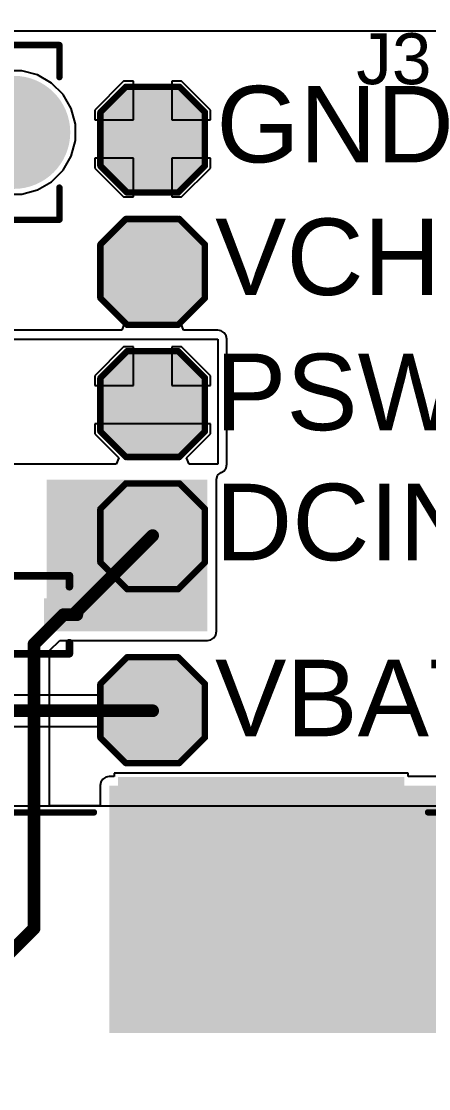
# Model space of a CAD drawing. Header units: millimetres. Extents: x 0 to 215, y 0 to 215.
# Drawn here: x 2.989 to 3.308, y 2.41 to 3.247 of the extents above; entities that cross this region are included whole.
import ezdxf

# ---------------------------------------------------------------- set-up
doc = ezdxf.new("R2010")
doc.units = ezdxf.units.MM
doc.header["$MEASUREMENT"] = 0
for name, color, linetype in [('BottomLayer', 5, 'Continuous'), ('BottomSolder', 6, 'Continuous'), ('MultiLayer', 9, 'Continuous'), ('PadHoleLayer', 156, 'Continuous'), ('TopLayer', 1, 'Continuous'), ('TopOverlay', 2, 'Continuous'), ('TopPaste', 8, 'Continuous'), ('TopSolder', 216, 'Continuous')]:
    doc.layers.add(name, color=color, linetype=linetype)
doc.styles.add('Arial', font='', dxfattribs={"height": 0.2})
doc.styles.get('Arial').set_extended_font_data('Arial')

# ---------------------------------------------------------------- blocks, each defined once
blk = doc.blocks.new('T____P______TH_1_8___H_________0_92___1')
at = {"layer": 'BottomLayer'}
blk.add_hatch(color=5, dxfattribs=at).paths.add_polyline_path([(0.01772, 0.03543), (-0.01772, 0.03543), (-0.03543, 0.01772), (-0.03543, -0.01772), (-0.01772, -0.03543), (0.01772, -0.03543), (0.03543, -0.01772), (0.03543, 0.01772)])
at = {"layer": 'BottomSolder'}
blk.add_hatch(color=6, dxfattribs=at).paths.add_polyline_path([(0.01972, 0.03943), (-0.01972, 0.03943), (-0.03943, 0.01972), (-0.03943, -0.01972), (-0.01972, -0.03943), (0.01972, -0.03943), (0.03943, -0.01972), (0.03943, 0.01972)])
at = {"layer": 'MultiLayer'}
blk.add_hatch(color=9, dxfattribs=at).paths.add_polyline_path([(0.01772, 0.03543), (-0.01772, 0.03543), (-0.03543, 0.01772), (-0.03543, -0.01772), (-0.01772, -0.03543), (0.01772, -0.03543), (0.03543, -0.01772), (0.03543, 0.01772)])
at = {"layer": 'PadHoleLayer'}
h = blk.add_hatch(color=156, dxfattribs=at)
edge = h.paths.add_edge_path()
edge.add_arc((0, 0), 0.01811, 0, 360)
at = {"layer": 'TopLayer'}
blk.add_hatch(color=1, dxfattribs=at).paths.add_polyline_path([(0.01772, 0.03543), (-0.01772, 0.03543), (-0.03543, 0.01772), (-0.03543, -0.01772), (-0.01772, -0.03543), (0.01772, -0.03543), (0.03543, -0.01772), (0.03543, 0.01772)])
at = {"layer": 'TopSolder'}
blk.add_hatch(color=216, dxfattribs=at).paths.add_polyline_path([(0.01972, 0.03943), (-0.01972, 0.03943), (-0.03943, 0.01972), (-0.03943, -0.01972), (-0.01972, -0.03943), (0.01972, -0.03943), (0.03943, -0.01972), (0.03943, 0.01972)])
at = {"layer": 'TopOverlay', "const_width": 0.005}
for points in [[(-0.02, 0.042), (-0.041, 0.021)], [(0.02, 0.042), (-0.02, 0.042)], [(0.041, 0.021), (0.02, 0.042)], [(-0.041, 0.021), (-0.041, -0.021)], [(0.041, 0.021), (0.041, -0.021)], [(-0.021, -0.041), (-0.041, -0.021)], [(0.041, -0.021), (0.021, -0.041)], [(0.021, -0.041), (-0.02, -0.041)]]:
    blk.add_lwpolyline(points, dxfattribs=at)
at = {"layer": 'TopOverlay', "const_width": 0.0025}
for points in [[(-0.02125, 0.042, 1), (-0.01875, 0.042, 1)], [(-0.02125, 0.042, 1), (-0.01875, 0.042, 1)], [(0.01875, 0.042, 1), (0.02125, 0.042, 1)], [(0.01875, 0.042, 1), (0.02125, 0.042, 1)], [(-0.04225, 0.021, 1), (-0.03975, 0.021, 1)], [(-0.04225, 0.021, 1), (-0.03975, 0.021, 1)], [(0.03975, 0.021, 1), (0.04225, 0.021, 1)], [(0.03975, 0.021, 1), (0.04225, 0.021, 1)], [(-0.04225, -0.021, 1), (-0.03975, -0.021, 1)], [(-0.04225, -0.021, 1), (-0.03975, -0.021, 1)], [(0.03975, -0.021, 1), (0.04225, -0.021, 1)], [(0.03975, -0.021, 1), (0.04225, -0.021, 1)], [(-0.02225, -0.041, 1), (-0.01975, -0.041, 1)], [(-0.02125, -0.041, 1), (-0.01875, -0.041, 1)], [(0.01975, -0.041, 1), (0.02225, -0.041, 1)], [(0.01975, -0.041, 1), (0.02225, -0.041, 1)]]:
    blk.add_lwpolyline(points, format="xyb", close=True, dxfattribs=at)
blk = doc.blocks.new('DR127_220_R_96')
at = {"layer": 'TopLayer'}
for points in [[(-0.27165, 0.10827), (-0.12008, 0.10827), (-0.12008, -0.10827), (-0.27165, -0.10827)], [(0.12008, 0.10827), (0.27165, 0.10827), (0.27165, -0.10827), (0.12008, -0.10827)]]:
    blk.add_hatch(color=1, dxfattribs=at).paths.add_polyline_path(points)
at = {"layer": 'TopPaste'}
for points in [[(-0.27165, 0.10827), (-0.12008, 0.10827), (-0.12008, -0.10827), (-0.27165, -0.10827)], [(0.12008, 0.10827), (0.27165, 0.10827), (0.27165, -0.10827), (0.12008, -0.10827)]]:
    blk.add_hatch(color=8, dxfattribs=at).paths.add_polyline_path(points)
at = {"layer": 'TopSolder'}
for points in [[(-0.27565, 0.11227), (-0.11608, 0.11227), (-0.11608, -0.11227), (-0.27565, -0.11227)], [(0.11608, 0.11227), (0.27565, 0.11227), (0.27565, -0.11227), (0.11608, -0.11227)]]:
    blk.add_hatch(color=216, dxfattribs=at).paths.add_polyline_path(points)
at = {"layer": 'TopOverlay', "const_width": 0.005}
for points in [[(-0.248, 0.246), (0.248, 0.246)], [(-0.248, 0.246), (-0.248, 0.131)], [(0.248, 0.246), (0.248, 0.131)], [(-0.248, -0.131), (-0.248, -0.246)], [(0.248, -0.131), (0.248, -0.246)], [(-0.248, -0.246), (0.248, -0.246)]]:
    blk.add_lwpolyline(points, dxfattribs=at)
at = {"layer": 'TopOverlay', "const_width": 0.0025}
for points in [[(-0.24925, 0.246, 1), (-0.24675, 0.246, 1)], [(-0.24925, 0.246, 1), (-0.24675, 0.246, 1)], [(0.24675, 0.246, 1), (0.24925, 0.246, 1)], [(0.24675, 0.246, 1), (0.24925, 0.246, 1)], [(-0.24925, 0.131, 1), (-0.24675, 0.131, 1)], [(0.24675, 0.131, 1), (0.24925, 0.131, 1)], [(-0.24925, -0.131, 1), (-0.24675, -0.131, 1)], [(0.24675, -0.131, 1), (0.24925, -0.131, 1)], [(-0.24925, -0.246, 1), (-0.24675, -0.246, 1)], [(-0.24925, -0.246, 1), (-0.24675, -0.246, 1)], [(0.24675, -0.246, 1), (0.24925, -0.246, 1)], [(0.24675, -0.246, 1), (0.24925, -0.246, 1)]]:
    blk.add_lwpolyline(points, format="xyb", close=True, dxfattribs=at)
blk = doc.blocks.new('T____P______TH_1_8___H_________0_92___132')
at = {"layer": 'BottomLayer'}
blk.add_hatch(color=5, dxfattribs=at).paths.add_polyline_path([(0.01772, 0.03543), (-0.01772, 0.03543), (-0.03543, 0.01772), (-0.03543, -0.01772), (-0.01772, -0.03543), (0.01772, -0.03543), (0.03543, -0.01772), (0.03543, 0.01772)])
at = {"layer": 'BottomSolder'}
blk.add_hatch(color=6, dxfattribs=at).paths.add_polyline_path([(0.01972, 0.03943), (-0.01972, 0.03943), (-0.03943, 0.01972), (-0.03943, -0.01972), (-0.01972, -0.03943), (0.01972, -0.03943), (0.03943, -0.01972), (0.03943, 0.01972)])
at = {"layer": 'MultiLayer'}
blk.add_hatch(color=9, dxfattribs=at).paths.add_polyline_path([(0.01772, 0.03543), (-0.01772, 0.03543), (-0.03543, 0.01772), (-0.03543, -0.01772), (-0.01772, -0.03543), (0.01772, -0.03543), (0.03543, -0.01772), (0.03543, 0.01772)])
at = {"layer": 'PadHoleLayer'}
h = blk.add_hatch(color=156, dxfattribs=at)
edge = h.paths.add_edge_path()
edge.add_arc((0, 0), 0.01811, 0, 360)
at = {"layer": 'TopLayer'}
blk.add_hatch(color=1, dxfattribs=at).paths.add_polyline_path([(0.01772, 0.03543), (-0.01772, 0.03543), (-0.03543, 0.01772), (-0.03543, -0.01772), (-0.01772, -0.03543), (0.01772, -0.03543), (0.03543, -0.01772), (0.03543, 0.01772)])
at = {"layer": 'TopSolder'}
blk.add_hatch(color=216, dxfattribs=at).paths.add_polyline_path([(0.01972, 0.03943), (-0.01972, 0.03943), (-0.03943, 0.01972), (-0.03943, -0.01972), (-0.01972, -0.03943), (0.01972, -0.03943), (0.03943, -0.01972), (0.03943, 0.01972)])
at = {"layer": 'TopOverlay', "const_width": 0.005}
for points in [[(-0.041, 0.021), (-0.02, 0.042)], [(-0.02, 0.042), (0.02, 0.042)], [(0.02, 0.042), (0.041, 0.021)], [(-0.041, -0.021), (-0.041, 0.021)], [(0.041, -0.021), (0.041, 0.021)], [(-0.041, -0.021), (-0.021, -0.041)], [(0.021, -0.041), (0.041, -0.021)], [(-0.02, -0.041), (0.021, -0.041)]]:
    blk.add_lwpolyline(points, dxfattribs=at)
at = {"layer": 'TopOverlay', "const_width": 0.0025}
for points in [[(-0.02125, 0.042, 1), (-0.01875, 0.042, 1)], [(-0.02125, 0.042, 1), (-0.01875, 0.042, 1)], [(0.01875, 0.042, 1), (0.02125, 0.042, 1)], [(0.01875, 0.042, 1), (0.02125, 0.042, 1)], [(-0.04225, 0.021, 1), (-0.03975, 0.021, 1)], [(-0.04225, 0.021, 1), (-0.03975, 0.021, 1)], [(0.03975, 0.021, 1), (0.04225, 0.021, 1)], [(0.03975, 0.021, 1), (0.04225, 0.021, 1)], [(-0.04225, -0.021, 1), (-0.03975, -0.021, 1)], [(-0.04225, -0.021, 1), (-0.03975, -0.021, 1)], [(0.03975, -0.021, 1), (0.04225, -0.021, 1)], [(0.03975, -0.021, 1), (0.04225, -0.021, 1)], [(-0.02225, -0.041, 1), (-0.01975, -0.041, 1)], [(-0.02125, -0.041, 1), (-0.01875, -0.041, 1)], [(0.01975, -0.041, 1), (0.02225, -0.041, 1)], [(0.01975, -0.041, 1), (0.02225, -0.041, 1)]]:
    blk.add_lwpolyline(points, format="xyb", close=True, dxfattribs=at)
blk = doc.blocks.new('1053111304_134')
at = {"layer": 'BottomLayer'}
h = blk.add_hatch(color=5, dxfattribs=at)
edge = h.paths.add_edge_path()
edge.add_arc((-0.23307, 0.02638), 0.04134, 0, 360)
h = blk.add_hatch(color=5, dxfattribs=at)
edge = h.paths.add_edge_path()
edge.add_arc((0.23307, 0.02638), 0.04134, 0, 360)
blk.add_hatch(color=5, dxfattribs=at).paths.add_polyline_path([(-0.1811, 0.05984), (-0.11417, 0.05984), (-0.11417, -0.00709), (-0.1811, -0.00709)])
h = blk.add_hatch(color=5, dxfattribs=at)
edge = h.paths.add_edge_path()
edge.add_arc((-0.04921, 0.02638), 0.03346, 0, 360)
h = blk.add_hatch(color=5, dxfattribs=at)
edge = h.paths.add_edge_path()
edge.add_arc((0.04921, 0.02638), 0.03346, 0, 360)
h = blk.add_hatch(color=5, dxfattribs=at)
edge = h.paths.add_edge_path()
edge.add_arc((0.14764, 0.02638), 0.03346, 0, 360)
h = blk.add_hatch(color=5, dxfattribs=at)
edge = h.paths.add_edge_path()
edge.add_arc((0, -0.02638), 0.02559, 0, 360)
at = {"layer": 'BottomSolder'}
h = blk.add_hatch(color=6, dxfattribs=at)
edge = h.paths.add_edge_path()
edge.add_arc((-0.23307, 0.02638), 0.04434, 0, 360)
h = blk.add_hatch(color=6, dxfattribs=at)
edge = h.paths.add_edge_path()
edge.add_arc((0.23307, 0.02638), 0.04434, 0, 360)
blk.add_hatch(color=6, dxfattribs=at).paths.add_polyline_path([(-0.1841, 0.06284), (-0.11117, 0.06284), (-0.11117, -0.01009), (-0.1841, -0.01009)])
h = blk.add_hatch(color=6, dxfattribs=at)
edge = h.paths.add_edge_path()
edge.add_arc((-0.04921, 0.02638), 0.03646, 0, 360)
h = blk.add_hatch(color=6, dxfattribs=at)
edge = h.paths.add_edge_path()
edge.add_arc((0.04921, 0.02638), 0.03646, 0, 360)
h = blk.add_hatch(color=6, dxfattribs=at)
edge = h.paths.add_edge_path()
edge.add_arc((0.14764, 0.02638), 0.03646, 0, 360)
h = blk.add_hatch(color=6, dxfattribs=at)
edge = h.paths.add_edge_path()
edge.add_arc((0, -0.02638), 0.02859, 0, 360)
at = {"layer": 'MultiLayer'}
h = blk.add_hatch(color=9, dxfattribs=at)
edge = h.paths.add_edge_path()
edge.add_arc((-0.23307, 0.02638), 0.04134, 0, 360)
h = blk.add_hatch(color=9, dxfattribs=at)
edge = h.paths.add_edge_path()
edge.add_arc((0.23307, 0.02638), 0.04134, 0, 360)
h = blk.add_hatch(color=9, dxfattribs=at)
edge = h.paths.add_edge_path()
edge.add_arc((-0.04921, 0.02638), 0.03346, 0, 360)
h = blk.add_hatch(color=9, dxfattribs=at)
edge = h.paths.add_edge_path()
edge.add_arc((0.04921, 0.02638), 0.03346, 0, 360)
h = blk.add_hatch(color=9, dxfattribs=at)
edge = h.paths.add_edge_path()
edge.add_arc((0.14764, 0.02638), 0.03346, 0, 360)
h = blk.add_hatch(color=9, dxfattribs=at)
edge = h.paths.add_edge_path()
edge.add_arc((0, -0.02638), 0.02559, 0, 360)
at = {"layer": 'PadHoleLayer'}
h = blk.add_hatch(color=156, dxfattribs=at)
edge = h.paths.add_edge_path()
edge.add_arc((-0.23307, 0.02638), 0.0315, 0, 360)
h = blk.add_hatch(color=156, dxfattribs=at)
edge = h.paths.add_edge_path()
edge.add_arc((0.23307, 0.02638), 0.0315, 0, 360)
h = blk.add_hatch(color=156, dxfattribs=at)
edge = h.paths.add_edge_path()
edge.add_arc((-0.14764, 0.02638), 0.02362, 0, 360)
h = blk.add_hatch(color=156, dxfattribs=at)
edge = h.paths.add_edge_path()
edge.add_arc((-0.04921, 0.02638), 0.02362, 0, 360)
h = blk.add_hatch(color=156, dxfattribs=at)
edge = h.paths.add_edge_path()
edge.add_arc((0.04921, 0.02638), 0.02362, 0, 360)
h = blk.add_hatch(color=156, dxfattribs=at)
edge = h.paths.add_edge_path()
edge.add_arc((0.14764, 0.02638), 0.02362, 0, 360)
h = blk.add_hatch(color=156, dxfattribs=at)
edge = h.paths.add_edge_path()
edge.add_arc((0, -0.02638), 0.02559, 0, 360)
at = {"layer": 'TopLayer'}
h = blk.add_hatch(color=1, dxfattribs=at)
edge = h.paths.add_edge_path()
edge.add_arc((-0.23307, 0.02638), 0.04134, 0, 360)
h = blk.add_hatch(color=1, dxfattribs=at)
edge = h.paths.add_edge_path()
edge.add_arc((0.23307, 0.02638), 0.04134, 0, 360)
blk.add_hatch(color=1, dxfattribs=at).paths.add_polyline_path([(-0.1811, 0.05984), (-0.11417, 0.05984), (-0.11417, -0.00709), (-0.1811, -0.00709)])
h = blk.add_hatch(color=1, dxfattribs=at)
edge = h.paths.add_edge_path()
edge.add_arc((-0.04921, 0.02638), 0.03346, 0, 360)
h = blk.add_hatch(color=1, dxfattribs=at)
edge = h.paths.add_edge_path()
edge.add_arc((0.04921, 0.02638), 0.03346, 0, 360)
h = blk.add_hatch(color=1, dxfattribs=at)
edge = h.paths.add_edge_path()
edge.add_arc((0.14764, 0.02638), 0.03346, 0, 360)
h = blk.add_hatch(color=1, dxfattribs=at)
edge = h.paths.add_edge_path()
edge.add_arc((0, -0.02638), 0.02559, 0, 360)
at = {"layer": 'TopSolder'}
h = blk.add_hatch(color=216, dxfattribs=at)
edge = h.paths.add_edge_path()
edge.add_arc((-0.23307, 0.02638), 0.04434, 0, 360)
h = blk.add_hatch(color=216, dxfattribs=at)
edge = h.paths.add_edge_path()
edge.add_arc((0.23307, 0.02638), 0.04434, 0, 360)
blk.add_hatch(color=216, dxfattribs=at).paths.add_polyline_path([(-0.1841, 0.06284), (-0.11117, 0.06284), (-0.11117, -0.01009), (-0.1841, -0.01009)])
h = blk.add_hatch(color=216, dxfattribs=at)
edge = h.paths.add_edge_path()
edge.add_arc((-0.04921, 0.02638), 0.03646, 0, 360)
h = blk.add_hatch(color=216, dxfattribs=at)
edge = h.paths.add_edge_path()
edge.add_arc((0.04921, 0.02638), 0.03646, 0, 360)
h = blk.add_hatch(color=216, dxfattribs=at)
edge = h.paths.add_edge_path()
edge.add_arc((0.14764, 0.02638), 0.03646, 0, 360)
h = blk.add_hatch(color=216, dxfattribs=at)
edge = h.paths.add_edge_path()
edge.add_arc((0, -0.02638), 0.02859, 0, 360)
at = {"layer": 'TopOverlay'}
for points, const_width in [([(-0.1535, 0.1095), (-0.1485, 0.1045)], 0.00787), ([(-0.1535, 0.1095), (-0.1435, 0.1095)], 0.00787), ([(-0.1485, 0.1045), (-0.1435, 0.1095)], 0.00787), ([(-0.2689, 0.09488), (0.2689, 0.09488)], 0.005), ([(-0.2689, 0.06969), (-0.2689, 0.09488)], 0.005), ([(0.2689, 0.06969), (0.2689, 0.09488)], 0.005), ([(-0.2689, -0.04213), (-0.2689, -0.01693)], 0.005), ([(0.2689, -0.04213), (0.2689, -0.01693)], 0.005), ([(-0.2689, -0.04213), (-0.04921, -0.04213)], 0.005), ([(0.04921, -0.04213), (0.2689, -0.04213)], 0.005)]:
    blk.add_lwpolyline(points, dxfattribs=dict(at, const_width=const_width))
for points, const_width in [([(-0.15547, 0.1095, 1), (-0.15153, 0.1095, 1)], 0.00394), ([(-0.15547, 0.1095, 1), (-0.15153, 0.1095, 1)], 0.00394), ([(-0.14547, 0.1095, 1), (-0.14153, 0.1095, 1)], 0.00394), ([(-0.14547, 0.1095, 1), (-0.14153, 0.1095, 1)], 0.00394), ([(-0.15047, 0.1045, 1), (-0.14653, 0.1045, 1)], 0.00394), ([(-0.15047, 0.1045, 1), (-0.14653, 0.1045, 1)], 0.00394), ([(-0.27015, 0.09488, 1), (-0.26765, 0.09488, 1)], 0.0025), ([(-0.27015, 0.09488, 1), (-0.26765, 0.09488, 1)], 0.0025), ([(0.26765, 0.09488, 1), (0.27015, 0.09488, 1)], 0.0025), ([(0.26765, 0.09488, 1), (0.27015, 0.09488, 1)], 0.0025), ([(-0.27015, 0.06969, 1), (-0.26765, 0.06969, 1)], 0.0025), ([(0.26765, 0.06969, 1), (0.27015, 0.06969, 1)], 0.0025), ([(-0.27015, -0.01693, 1), (-0.26765, -0.01693, 1)], 0.0025), ([(0.26765, -0.01693, 1), (0.27015, -0.01693, 1)], 0.0025), ([(-0.27015, -0.04213, 1), (-0.26765, -0.04213, 1)], 0.0025), ([(-0.27015, -0.04213, 1), (-0.26765, -0.04213, 1)], 0.0025), ([(-0.05046, -0.04213, 1), (-0.04796, -0.04213, 1)], 0.0025), ([(0.04796, -0.04213, 1), (0.05046, -0.04213, 1)], 0.0025), ([(0.26765, -0.04213, 1), (0.27015, -0.04213, 1)], 0.0025), ([(0.26765, -0.04213, 1), (0.27015, -0.04213, 1)], 0.0025)]:
    blk.add_lwpolyline(points, format="xyb", close=True, dxfattribs=dict(at, const_width=const_width))
blk = doc.blocks.new('T____P______TH_1_8___H_________0_92___135')
at = {"layer": 'BottomLayer'}
blk.add_hatch(color=5, dxfattribs=at).paths.add_polyline_path([(0.01772, 0.03543), (-0.01772, 0.03543), (-0.03543, 0.01772), (-0.03543, -0.01772), (-0.01772, -0.03543), (0.01772, -0.03543), (0.03543, -0.01772), (0.03543, 0.01772)])
at = {"layer": 'BottomSolder'}
blk.add_hatch(color=6, dxfattribs=at).paths.add_polyline_path([(0.01972, 0.03943), (-0.01972, 0.03943), (-0.03943, 0.01972), (-0.03943, -0.01972), (-0.01972, -0.03943), (0.01972, -0.03943), (0.03943, -0.01972), (0.03943, 0.01972)])
at = {"layer": 'MultiLayer'}
blk.add_hatch(color=9, dxfattribs=at).paths.add_polyline_path([(0.01772, 0.03543), (-0.01772, 0.03543), (-0.03543, 0.01772), (-0.03543, -0.01772), (-0.01772, -0.03543), (0.01772, -0.03543), (0.03543, -0.01772), (0.03543, 0.01772)])
at = {"layer": 'PadHoleLayer'}
h = blk.add_hatch(color=156, dxfattribs=at)
edge = h.paths.add_edge_path()
edge.add_arc((0, 0), 0.01811, 0, 360)
at = {"layer": 'TopLayer'}
blk.add_hatch(color=1, dxfattribs=at).paths.add_polyline_path([(0.01772, 0.03543), (-0.01772, 0.03543), (-0.03543, 0.01772), (-0.03543, -0.01772), (-0.01772, -0.03543), (0.01772, -0.03543), (0.03543, -0.01772), (0.03543, 0.01772)])
at = {"layer": 'TopSolder'}
blk.add_hatch(color=216, dxfattribs=at).paths.add_polyline_path([(0.01972, 0.03943), (-0.01972, 0.03943), (-0.03943, 0.01972), (-0.03943, -0.01972), (-0.01972, -0.03943), (0.01972, -0.03943), (0.03943, -0.01972), (0.03943, 0.01972)])
at = {"layer": 'TopOverlay', "const_width": 0.005}
for points in [[(-0.041, 0.021), (-0.02, 0.042)], [(-0.02, 0.042), (0.02, 0.042)], [(0.02, 0.042), (0.041, 0.021)], [(-0.041, -0.021), (-0.041, 0.021)], [(0.041, -0.021), (0.041, 0.021)], [(-0.041, -0.021), (-0.021, -0.041)], [(0.021, -0.041), (0.041, -0.021)], [(-0.02, -0.041), (0.021, -0.041)]]:
    blk.add_lwpolyline(points, dxfattribs=at)
at = {"layer": 'TopOverlay', "const_width": 0.0025}
for points in [[(-0.02125, 0.042, 1), (-0.01875, 0.042, 1)], [(-0.02125, 0.042, 1), (-0.01875, 0.042, 1)], [(0.01875, 0.042, 1), (0.02125, 0.042, 1)], [(0.01875, 0.042, 1), (0.02125, 0.042, 1)], [(-0.04225, 0.021, 1), (-0.03975, 0.021, 1)], [(-0.04225, 0.021, 1), (-0.03975, 0.021, 1)], [(0.03975, 0.021, 1), (0.04225, 0.021, 1)], [(0.03975, 0.021, 1), (0.04225, 0.021, 1)], [(-0.04225, -0.021, 1), (-0.03975, -0.021, 1)], [(-0.04225, -0.021, 1), (-0.03975, -0.021, 1)], [(0.03975, -0.021, 1), (0.04225, -0.021, 1)], [(0.03975, -0.021, 1), (0.04225, -0.021, 1)], [(-0.02225, -0.041, 1), (-0.01975, -0.041, 1)], [(-0.02125, -0.041, 1), (-0.01875, -0.041, 1)], [(0.01975, -0.041, 1), (0.02225, -0.041, 1)], [(0.01975, -0.041, 1), (0.02225, -0.041, 1)]]:
    blk.add_lwpolyline(points, format="xyb", close=True, dxfattribs=at)
blk = doc.blocks.new('T____P______TH_1_8___H_________0_92___148')
at = {"layer": 'BottomLayer'}
blk.add_hatch(color=5, dxfattribs=at).paths.add_polyline_path([(0.01772, 0.03543), (-0.01772, 0.03543), (-0.03543, 0.01772), (-0.03543, -0.01772), (-0.01772, -0.03543), (0.01772, -0.03543), (0.03543, -0.01772), (0.03543, 0.01772)])
at = {"layer": 'BottomSolder'}
blk.add_hatch(color=6, dxfattribs=at).paths.add_polyline_path([(0.01972, 0.03943), (-0.01972, 0.03943), (-0.03943, 0.01972), (-0.03943, -0.01972), (-0.01972, -0.03943), (0.01972, -0.03943), (0.03943, -0.01972), (0.03943, 0.01972)])
at = {"layer": 'MultiLayer'}
blk.add_hatch(color=9, dxfattribs=at).paths.add_polyline_path([(0.01772, 0.03543), (-0.01772, 0.03543), (-0.03543, 0.01772), (-0.03543, -0.01772), (-0.01772, -0.03543), (0.01772, -0.03543), (0.03543, -0.01772), (0.03543, 0.01772)])
at = {"layer": 'PadHoleLayer'}
h = blk.add_hatch(color=156, dxfattribs=at)
edge = h.paths.add_edge_path()
edge.add_arc((0, 0), 0.01811, 0, 360)
at = {"layer": 'TopLayer'}
blk.add_hatch(color=1, dxfattribs=at).paths.add_polyline_path([(0.01772, 0.03543), (-0.01772, 0.03543), (-0.03543, 0.01772), (-0.03543, -0.01772), (-0.01772, -0.03543), (0.01772, -0.03543), (0.03543, -0.01772), (0.03543, 0.01772)])
at = {"layer": 'TopSolder'}
blk.add_hatch(color=216, dxfattribs=at).paths.add_polyline_path([(0.01972, 0.03943), (-0.01972, 0.03943), (-0.03943, 0.01972), (-0.03943, -0.01972), (-0.01972, -0.03943), (0.01972, -0.03943), (0.03943, -0.01972), (0.03943, 0.01972)])
at = {"layer": 'TopOverlay', "const_width": 0.005}
for points in [[(-0.02, 0.042), (-0.041, 0.021)], [(0.02, 0.042), (-0.02, 0.042)], [(0.041, 0.021), (0.02, 0.042)], [(-0.041, 0.021), (-0.041, -0.021)], [(0.041, 0.021), (0.041, -0.021)], [(-0.021, -0.041), (-0.041, -0.021)], [(0.041, -0.021), (0.021, -0.041)], [(0.021, -0.041), (-0.02, -0.041)]]:
    blk.add_lwpolyline(points, dxfattribs=at)
at = {"layer": 'TopOverlay', "const_width": 0.0025}
for points in [[(-0.02125, 0.042, 1), (-0.01875, 0.042, 1)], [(-0.02125, 0.042, 1), (-0.01875, 0.042, 1)], [(0.01875, 0.042, 1), (0.02125, 0.042, 1)], [(0.01875, 0.042, 1), (0.02125, 0.042, 1)], [(-0.04225, 0.021, 1), (-0.03975, 0.021, 1)], [(-0.04225, 0.021, 1), (-0.03975, 0.021, 1)], [(0.03975, 0.021, 1), (0.04225, 0.021, 1)], [(0.03975, 0.021, 1), (0.04225, 0.021, 1)], [(-0.04225, -0.021, 1), (-0.03975, -0.021, 1)], [(-0.04225, -0.021, 1), (-0.03975, -0.021, 1)], [(0.03975, -0.021, 1), (0.04225, -0.021, 1)], [(0.03975, -0.021, 1), (0.04225, -0.021, 1)], [(-0.02225, -0.041, 1), (-0.01975, -0.041, 1)], [(-0.02125, -0.041, 1), (-0.01875, -0.041, 1)], [(0.01975, -0.041, 1), (0.02225, -0.041, 1)], [(0.01975, -0.041, 1), (0.02225, -0.041, 1)]]:
    blk.add_lwpolyline(points, format="xyb", close=True, dxfattribs=at)
blk = doc.blocks.new('T____P______TH_1_8___H_________0_92___149')
at = {"layer": 'BottomLayer'}
blk.add_hatch(color=5, dxfattribs=at).paths.add_polyline_path([(0.01772, 0.03543), (-0.01772, 0.03543), (-0.03543, 0.01772), (-0.03543, -0.01772), (-0.01772, -0.03543), (0.01772, -0.03543), (0.03543, -0.01772), (0.03543, 0.01772)])
at = {"layer": 'BottomSolder'}
blk.add_hatch(color=6, dxfattribs=at).paths.add_polyline_path([(0.01972, 0.03943), (-0.01972, 0.03943), (-0.03943, 0.01972), (-0.03943, -0.01972), (-0.01972, -0.03943), (0.01972, -0.03943), (0.03943, -0.01972), (0.03943, 0.01972)])
at = {"layer": 'MultiLayer'}
blk.add_hatch(color=9, dxfattribs=at).paths.add_polyline_path([(0.01772, 0.03543), (-0.01772, 0.03543), (-0.03543, 0.01772), (-0.03543, -0.01772), (-0.01772, -0.03543), (0.01772, -0.03543), (0.03543, -0.01772), (0.03543, 0.01772)])
at = {"layer": 'PadHoleLayer'}
h = blk.add_hatch(color=156, dxfattribs=at)
edge = h.paths.add_edge_path()
edge.add_arc((0, 0), 0.01811, 0, 360)
at = {"layer": 'TopLayer'}
blk.add_hatch(color=1, dxfattribs=at).paths.add_polyline_path([(0.01772, 0.03543), (-0.01772, 0.03543), (-0.03543, 0.01772), (-0.03543, -0.01772), (-0.01772, -0.03543), (0.01772, -0.03543), (0.03543, -0.01772), (0.03543, 0.01772)])
at = {"layer": 'TopSolder'}
blk.add_hatch(color=216, dxfattribs=at).paths.add_polyline_path([(0.01972, 0.03943), (-0.01972, 0.03943), (-0.03943, 0.01972), (-0.03943, -0.01972), (-0.01972, -0.03943), (0.01972, -0.03943), (0.03943, -0.01972), (0.03943, 0.01972)])
at = {"layer": 'TopOverlay', "const_width": 0.005}
for points in [[(-0.02, 0.042), (-0.041, 0.021)], [(0.02, 0.042), (-0.02, 0.042)], [(0.041, 0.021), (0.02, 0.042)], [(-0.041, 0.021), (-0.041, -0.021)], [(0.041, 0.021), (0.041, -0.021)], [(-0.021, -0.041), (-0.041, -0.021)], [(0.041, -0.021), (0.021, -0.041)], [(0.021, -0.041), (-0.02, -0.041)]]:
    blk.add_lwpolyline(points, dxfattribs=at)
at = {"layer": 'TopOverlay', "const_width": 0.0025}
for points in [[(-0.02125, 0.042, 1), (-0.01875, 0.042, 1)], [(-0.02125, 0.042, 1), (-0.01875, 0.042, 1)], [(0.01875, 0.042, 1), (0.02125, 0.042, 1)], [(0.01875, 0.042, 1), (0.02125, 0.042, 1)], [(-0.04225, 0.021, 1), (-0.03975, 0.021, 1)], [(-0.04225, 0.021, 1), (-0.03975, 0.021, 1)], [(0.03975, 0.021, 1), (0.04225, 0.021, 1)], [(0.03975, 0.021, 1), (0.04225, 0.021, 1)], [(-0.04225, -0.021, 1), (-0.03975, -0.021, 1)], [(-0.04225, -0.021, 1), (-0.03975, -0.021, 1)], [(0.03975, -0.021, 1), (0.04225, -0.021, 1)], [(0.03975, -0.021, 1), (0.04225, -0.021, 1)], [(-0.02225, -0.041, 1), (-0.01975, -0.041, 1)], [(-0.02125, -0.041, 1), (-0.01875, -0.041, 1)], [(0.01975, -0.041, 1), (0.02225, -0.041, 1)], [(0.01975, -0.041, 1), (0.02225, -0.041, 1)]]:
    blk.add_lwpolyline(points, format="xyb", close=True, dxfattribs=at)
blk = doc.blocks.new('USC_151')
at = {"layer": 'TopLayer'}
for points in [[(-0.06787, 0.01487), (-0.02413, 0.01487), (-0.02413, -0.00287), (-0.06787, -0.00287)], [(0.02268, 0.01487), (0.06643, 0.01487), (0.06643, -0.00287), (0.02268, -0.00287)]]:
    blk.add_hatch(color=1, dxfattribs=at).paths.add_polyline_path(points)
at = {"layer": 'TopOverlay'}
for points in [[(-0.073, 0.018), (-0.04017, 0.018), (-0.04017, 0.038), (-0.073, 0.038)], [(-0.073, -0.02659), (-0.04017, -0.02659), (-0.04017, -0.00659), (-0.073, -0.00659)]]:
    blk.add_hatch(color=2, dxfattribs=at).paths.add_polyline_path(points)
at = {"layer": 'TopPaste'}
for points in [[(-0.06787, 0.01487), (-0.02413, 0.01487), (-0.02413, -0.00287), (-0.06787, -0.00287)], [(0.02268, 0.01487), (0.06643, 0.01487), (0.06643, -0.00287), (0.02268, -0.00287)]]:
    blk.add_hatch(color=8, dxfattribs=at).paths.add_polyline_path(points)
at = {"layer": 'TopSolder'}
for points in [[(-0.07187, 0.01887), (-0.02013, 0.01887), (-0.02013, -0.00687), (-0.07187, -0.00687)], [(0.01868, 0.01887), (0.07043, 0.01887), (0.07043, -0.00687), (0.01868, -0.00687)]]:
    blk.add_hatch(color=216, dxfattribs=at).paths.add_polyline_path(points)
at = {"layer": 'TopOverlay', "const_width": 0.006}
for points in [[(-0.04017, 0.02797), (-0.04017, 0.03659)], [(-0.04017, 0.03659), (0.03872, 0.03659)], [(0.03872, 0.02797), (0.03872, 0.03659)], [(-0.04017, -0.02459), (-0.04017, -0.01597)], [(0.03872, -0.02459), (0.03872, -0.01597)], [(-0.04017, -0.02459), (0.03872, -0.02459)]]:
    blk.add_lwpolyline(points, dxfattribs=at)
at = {"layer": 'TopOverlay', "const_width": 0.003}
for points in [[(-0.04167, 0.03659, 1), (-0.03867, 0.03659, 1)], [(-0.04167, 0.03659, 1), (-0.03867, 0.03659, 1)], [(0.03722, 0.03659, 1), (0.04022, 0.03659, 1)], [(0.03722, 0.03659, 1), (0.04022, 0.03659, 1)], [(-0.04167, 0.02797, 1), (-0.03867, 0.02797, 1)], [(0.03722, 0.02797, 1), (0.04022, 0.02797, 1)], [(-0.04167, -0.01597, 1), (-0.03867, -0.01597, 1)], [(0.03722, -0.01597, 1), (0.04022, -0.01597, 1)], [(-0.04167, -0.02459, 1), (-0.03867, -0.02459, 1)], [(-0.04167, -0.02459, 1), (-0.03867, -0.02459, 1)], [(0.03722, -0.02459, 1), (0.04022, -0.02459, 1)], [(0.03722, -0.02459, 1), (0.04022, -0.02459, 1)]]:
    blk.add_lwpolyline(points, format="xyb", close=True, dxfattribs=at)

msp = doc.modelspace()

# ---------------------------------------------------------------- hatches: boundary and pattern name
at = {"layer": 'TopLayer'}
for points in [[(3.009, 2.769), (3.135, 2.769), (3.135, 2.888), (3.009, 2.888)], [(3.058, 2.454), (3.398, 2.454), (3.398, 2.648), (3.058, 2.648)]]:
    msp.add_hatch(color=1, dxfattribs=at).paths.add_polyline_path(points)

# ---------------------------------------------------------------- linework, layer by layer
at = {"layer": 'BottomLayer'}
for p, q in [((0.28647, 3.2398), (3.83353, 3.2398)), ((2.98943, 3.20859), (2.97671, 3.20859)), ((3.00173, 3.2053), (2.98943, 3.20859)), ((3.01275, 3.19894), (3.00173, 3.2053)), ((3.02175, 3.18994), (3.01275, 3.19894)), ((3.06928, 3.20043), (3.04657, 3.17772)), ((3.077, 3.20043), (3.06928, 3.20043)), ((3.077, 3.17), (3.077, 3.20043)), ((3.11472, 3.20043), (3.107, 3.20043)), ((3.107, 3.20043), (3.107, 3.17)), ((3.13743, 3.17772), (3.11472, 3.20043)), ((3.02812, 3.17891), (3.02175, 3.18994)), ((3.03141, 3.16662), (3.02812, 3.17891)), ((3.04657, 3.17772), (3.04657, 3.17)), ((3.13743, 3.17), (3.13743, 3.17772)), ((3.03141, 3.15389), (3.03141, 3.16662)), ((3.04657, 3.17), (3.077, 3.17)), ((3.107, 3.17), (3.13743, 3.17)), ((3.02812, 3.1416), (3.03141, 3.15389)), ((3.02175, 3.13058), (3.02812, 3.1416)), ((3.077, 3.14), (3.04657, 3.14)), ((3.04657, 3.14), (3.04657, 3.13228)), ((3.077, 3.10957), (3.077, 3.14)), ((3.13743, 3.14), (3.107, 3.14)), ((3.107, 3.14), (3.107, 3.10957)), ((3.13743, 3.13228), (3.13743, 3.14)), ((3.01275, 3.12158), (3.02175, 3.13058)), ((3.04657, 3.13228), (3.06928, 3.10957)), ((3.11472, 3.10957), (3.13743, 3.13228)), ((2.98943, 3.11192), (3.00173, 3.11521)), ((3.00173, 3.11521), (3.01275, 3.12158)), ((2.97671, 3.11192), (2.98943, 3.11192)), ((3.06928, 3.10957), (3.077, 3.10957)), ((3.107, 3.10957), (3.11472, 3.10957)), ((3.07078, 3.09377), (3.04957, 3.07255)), ((3.11322, 3.09377), (3.07078, 3.09377)), ((3.13443, 3.07255), (3.11322, 3.09377)), ((3.04957, 3.07255), (3.04957, 3.03012)), ((3.13443, 3.03012), (3.13443, 3.07255)), ((3.04957, 3.03012), (3.07078, 3.0089)), ((3.11322, 3.0089), (3.13443, 3.03012)), ((3.07078, 3.0089), (3.11322, 3.0089)), ((3.07078, 2.9891), (3.04957, 2.96788)), ((3.11322, 2.9891), (3.07078, 2.9891)), ((3.13443, 2.96788), (3.11322, 2.9891)), ((3.04957, 2.96788), (3.04957, 2.92545)), ((3.13443, 2.92545), (3.13443, 2.96788)), ((3.04957, 2.92545), (3.07078, 2.90423)), ((3.11322, 2.90423), (3.13443, 2.92545)), ((3.07078, 2.90423), (3.11322, 2.90423)), ((3.07078, 2.88643), (3.04957, 2.86522)), ((3.11322, 2.88643), (3.07078, 2.88643)), ((3.13443, 2.86522), (3.11322, 2.88643)), ((3.04957, 2.86522), (3.04957, 2.82278)), ((3.13443, 2.82278), (3.13443, 2.86522)), ((3.04957, 2.82278), (3.07078, 2.80157)), ((3.11322, 2.80157), (3.13443, 2.82278)), ((3.07078, 2.80157), (3.11322, 2.80157)), ((3.07078, 2.7491), (3.04957, 2.72788)), ((3.11322, 2.7491), (3.07078, 2.7491)), ((3.13443, 2.72788), (3.11322, 2.7491)), ((3.04957, 2.72788), (3.04957, 2.7189)), ((3.13443, 2.68545), (3.13443, 2.72788)), ((3.04957, 2.7189), (2.8024, 2.7189)), ((2.79733, 2.69443), (3.04957, 2.69443)), ((3.04957, 2.69443), (3.04957, 2.68545)), ((3.04957, 2.68545), (3.07078, 2.66423)), ((3.11322, 2.66423), (3.13443, 2.68545)), ((3.07078, 2.66423), (3.11322, 2.66423))]:
    msp.add_line(p, q, dxfattribs=at)
at = {"layer": 'BottomLayer', "const_width": 0.01}
msp.add_lwpolyline([(2.79733, 2.70667), (3.092, 2.70667)], dxfattribs=at)
at = {"layer": 'BottomLayer', "const_width": 0.005}
msp.add_lwpolyline([(3.0895, 2.70667, 1), (3.0945, 2.70667, 1)], format="xyb", close=True, dxfattribs=at)
at = {"layer": 'TopLayer'}
for p, q in [((2.66724, 3.2398), (3.40307, 3.2398)), ((2.98943, 3.20859), (2.97671, 3.20859)), ((3.00173, 3.2053), (2.98943, 3.20859)), ((3.01275, 3.19894), (3.00173, 3.2053)), ((3.02175, 3.18994), (3.01275, 3.19894)), ((3.06928, 3.20043), (3.04657, 3.17772)), ((3.077, 3.20043), (3.06928, 3.20043)), ((3.077, 3.17), (3.077, 3.20043)), ((3.11472, 3.20043), (3.107, 3.20043)), ((3.107, 3.20043), (3.107, 3.17)), ((3.13743, 3.17772), (3.11472, 3.20043)), ((3.02812, 3.17891), (3.02175, 3.18994)), ((3.03141, 3.16662), (3.02812, 3.17891)), ((3.04657, 3.17772), (3.04657, 3.17)), ((3.13743, 3.17), (3.13743, 3.17772)), ((3.03141, 3.15389), (3.03141, 3.16662)), ((3.04657, 3.17), (3.077, 3.17)), ((3.107, 3.17), (3.13743, 3.17)), ((3.02812, 3.1416), (3.03141, 3.15389)), ((3.02175, 3.13058), (3.02812, 3.1416)), ((3.077, 3.14), (3.04657, 3.14)), ((3.04657, 3.14), (3.04657, 3.13228)), ((3.077, 3.10957), (3.077, 3.14)), ((3.13743, 3.14), (3.107, 3.14)), ((3.107, 3.14), (3.107, 3.10957)), ((3.13743, 3.13228), (3.13743, 3.14)), ((3.01275, 3.12158), (3.02175, 3.13058)), ((3.04657, 3.13228), (3.06928, 3.10957)), ((3.11472, 3.10957), (3.13743, 3.13228)), ((2.98943, 3.11192), (3.00173, 3.11521)), ((3.00173, 3.11521), (3.01275, 3.12158)), ((2.97671, 3.11192), (2.98943, 3.11192)), ((3.06928, 3.10957), (3.077, 3.10957)), ((3.107, 3.10957), (3.11472, 3.10957)), ((3.07078, 3.09377), (3.04957, 3.07255)), ((3.11322, 3.09377), (3.07078, 3.09377)), ((3.13443, 3.07255), (3.11322, 3.09377)), ((3.04957, 3.07255), (3.04957, 3.03012)), ((3.13443, 3.03012), (3.13443, 3.07255)), ((3.04957, 3.03012), (3.06955, 3.01014)), ((3.11445, 3.01014), (3.13443, 3.03012)), ((3.0678, 3.00514), (2.66914, 3.00514)), ((3.06955, 3.01014), (3.0678, 3.00514)), ((3.1162, 3.00514), (3.11445, 3.01014)), ((3.143, 3.00514), (3.1162, 3.00514)), ((3.14573, 3.00459), (3.143, 3.00514)), ((2.662, 2.998), (3.143, 2.998)), ((3.143, 2.998), (3.143, 2.9)), ((3.14805, 3.00305), (3.14573, 3.00459)), ((3.14959, 3.00073), (3.14805, 3.00305)), ((3.15014, 2.998), (3.14959, 3.00073)), ((3.15014, 2.9), (3.15014, 2.998)), ((3.06928, 2.9921), (3.04657, 2.96938)), ((3.077, 2.9921), (3.06928, 2.9921)), ((3.077, 2.96167), (3.077, 2.9921)), ((3.11472, 2.9921), (3.107, 2.9921)), ((3.107, 2.9921), (3.107, 2.96167)), ((3.13743, 2.96938), (3.11472, 2.9921)), ((3.04657, 2.96938), (3.04657, 2.96167)), ((3.13743, 2.96167), (3.13743, 2.96938)), ((3.04657, 2.96167), (3.077, 2.96167)), ((3.107, 2.96167), (3.13743, 2.96167)), ((3.13743, 2.93167), (3.04657, 2.93167)), ((3.04657, 2.93167), (3.04657, 2.92395)), ((3.13743, 2.92395), (3.13743, 2.93167)), ((3.04657, 2.92395), (3.06552, 2.905)), ((3.11848, 2.905), (3.13743, 2.92395)), ((3.06552, 2.905), (3.06345, 2.9)), ((3.12055, 2.9), (3.11848, 2.905)), ((3.06345, 2.9), (2.914, 2.9)), ((3.143, 2.9), (3.12055, 2.9)), ((3.14805, 2.89495), (3.14959, 2.89727)), ((3.14959, 2.89727), (3.15014, 2.9)), ((3.14214, 2.888), (3.14276, 2.89148)), ((3.14214, 2.769), (3.14214, 2.888)), ((3.14276, 2.89148), (3.14573, 2.89341)), ((3.14573, 2.89341), (3.14805, 2.89495)), ((3.135, 2.76186), (3.13773, 2.76241)), ((3.13773, 2.76241), (3.14005, 2.76395)), ((3.14005, 2.76395), (3.14159, 2.76627)), ((3.14159, 2.76627), (3.14214, 2.769)), ((3.01124, 2.75393), (3.01917, 2.76186)), ((3.01124, 2.632), (3.01124, 2.75393)), ((3.01917, 2.76186), (3.135, 2.76186)), ((3.07078, 2.7491), (3.04957, 2.72788)), ((3.11322, 2.7491), (3.07078, 2.7491)), ((3.13443, 2.72788), (3.11322, 2.7491)), ((3.04957, 2.72788), (3.04957, 2.68545)), ((3.13443, 2.68545), (3.13443, 2.72788)), ((3.04957, 2.68545), (3.07078, 2.66423)), ((3.11322, 2.66423), (3.13443, 2.68545)), ((3.07078, 2.66423), (3.11322, 2.66423)), ((3.05527, 2.65459), (3.05295, 2.65305)), ((3.058, 2.65514), (3.05527, 2.65459)), ((3.06173, 2.65514), (3.058, 2.65514)), ((3.29227, 2.65765), (3.06173, 2.65765)), ((3.06173, 2.65765), (3.06173, 2.65514)), ((3.29227, 2.65514), (3.29227, 2.65765)), ((3.39786, 2.65514), (3.29227, 2.65514)), ((3.05141, 2.65073), (3.05086, 2.648)), ((3.05086, 2.648), (3.05086, 2.632)), ((3.05295, 2.65305), (3.05141, 2.65073)), ((2.926, 2.632), (3.418, 2.632)), ((3.05086, 2.632), (3.01124, 2.632))]:
    msp.add_line(p, q, dxfattribs=at)
at = {"layer": 'TopLayer', "const_width": 0.01}
for points in [[(3.03, 2.782), (3.092, 2.844)], [(2.999, 2.759), (3.022, 2.782)], [(3.022, 2.782), (3.03255, 2.782)], [(2.999, 2.536), (2.999, 2.759)], [(2.9665, 2.5035), (2.999, 2.536)]]:
    msp.add_lwpolyline(points, dxfattribs=at)
at = {"layer": 'TopLayer', "const_width": 0.005}
for points in [[(3.0895, 2.844, 1), (3.0945, 2.844, 1)], [(3.0195, 2.782, 1), (3.0245, 2.782, 1)], [(3.0195, 2.782, 1), (3.0245, 2.782, 1)], [(3.0275, 2.782, 1), (3.0325, 2.782, 1)], [(3.03005, 2.782, 1), (3.03505, 2.782, 1)], [(2.9965, 2.759, 1), (3.0015, 2.759, 1)], [(2.9965, 2.759, 1), (3.0015, 2.759, 1)], [(2.9965, 2.536, 1), (3.0015, 2.536, 1)], [(2.9965, 2.536, 1), (3.0015, 2.536, 1)]]:
    msp.add_lwpolyline(points, format="xyb", close=True, dxfattribs=at)

# ---------------------------------------------------------------- block references
for name, p in [('1053111304_134', (2.75, 3.13388)), ('T____P______TH_1_8___H_________0_92___135', (3.092, 2.94667)), ('USC_151', (2.988, 2.776)), ('T____P______TH_1_8___H_________0_92___132', (3.092, 2.70667))]:
    msp.add_blockref(name, p)
for name, p, rotation in [('T____P______TH_1_8___H_________0_92___1', (3.092, 3.155), 180), ('T____P______TH_1_8___H_________0_92___149', (3.092, 3.05133), 180), ('T____P______TH_1_8___H_________0_92___148', (3.092, 2.844), 180), ('DR127_220_R_96', (3.177, 2.379), 90)]:
    msp.add_blockref(name, p, dxfattribs=dict(rotation=rotation))

# ---------------------------------------------------------------- texts
at = {"layer": 'TopOverlay', "style": 'Arial'}
for s, height, p in [('J3', 0.04, (3.25168, 3.19801)), ('GND', 0.06, (3.142, 3.1367)), ('VCHRGR', 0.06, (3.141, 3.0327)), ('PSWOUT', 0.06, (3.141, 2.9267)), ('DCINS', 0.06, (3.141, 2.8247)), ('VBATSW', 0.06, (3.141, 2.6867))]:
    msp.add_text(s, height=height, dxfattribs=at).set_placement(p)

doc.saveas('drawing.dxf')
